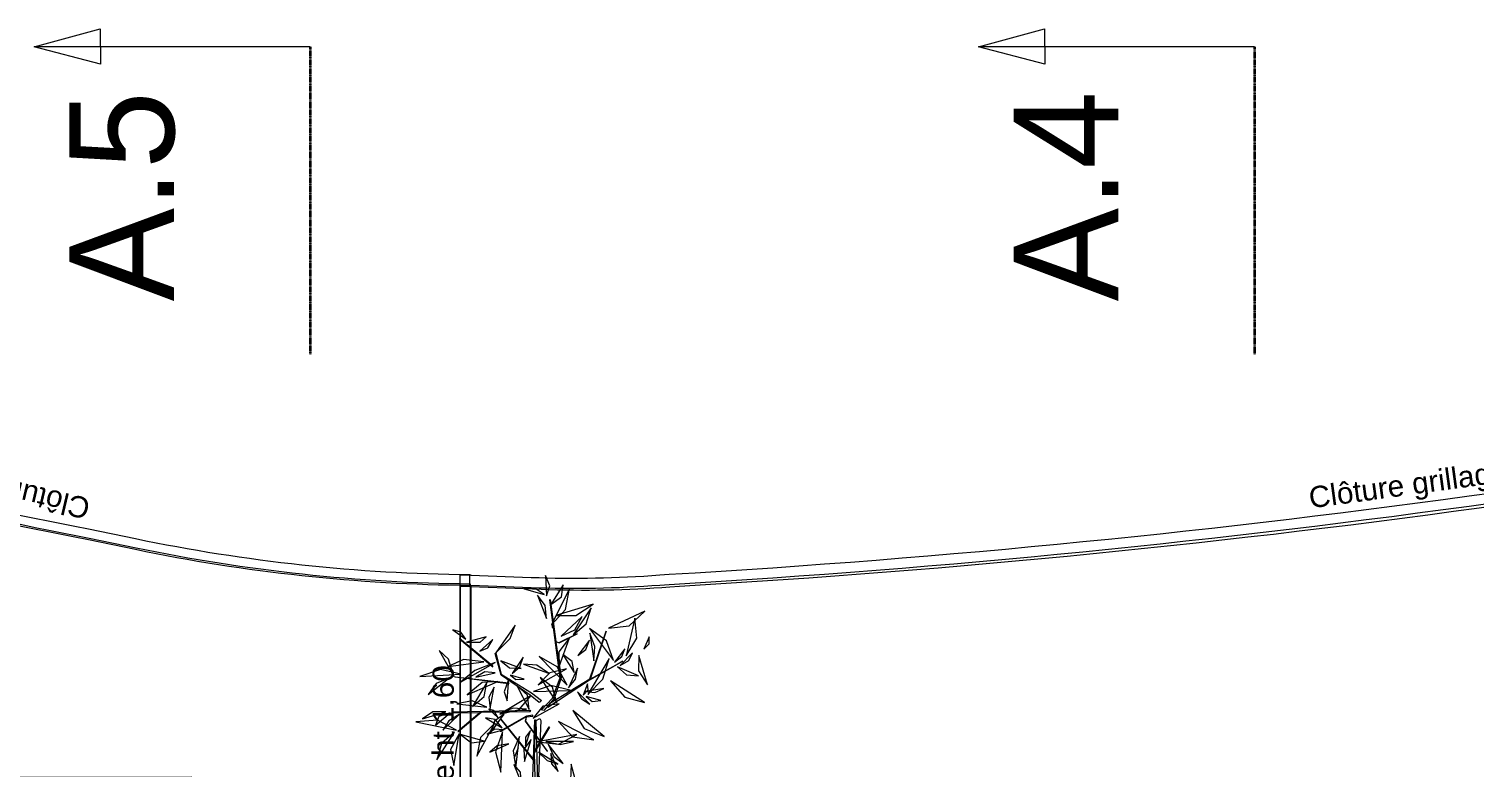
# Model space of a CAD drawing. Header units: centimetres. Extents: x 16433 to 114398, y -50094 to -12305.
# Drawn here: x 61240 to 61935, y -31272 to -30916 of the extents above; entities that cross this region are included whole.
import ezdxf

# ---------------------------------------------------------------- set-up
doc = ezdxf.new("R2010")
doc.units = ezdxf.units.CM
doc.header["$LTSCALE"] = 0.5
doc.linetypes.add('Style de ligne -6', pattern=[1.04164, 0.625, -0.20828, 0.06943, -0.13893])
doc.layers.get('0').update_dxf_attribs({"linetype": 'CONTINUOUS'})
doc.layers.add('3-BAT C-Niveau-3', color=7, linetype='CONTINUOUS')
doc.styles.add('Futura Std Book', font='')
doc.styles.add('Helvetica', font='')
doc.styles.get('Futura Std Book').set_extended_font_data('Futura Std Book')
doc.styles.get('Helvetica').set_extended_font_data('Helvetica')

# ---------------------------------------------------------------- blocks, each defined once
blk = doc.blocks.new('Groupe-14-1')
at = {"color": 251, "linetype": 'Continuous', "lineweight": 5, "true_color": 0x555555, "flags": 128}
blk.add_lwpolyline([(17776.06, -46909.95), (17072.91, -47043.13), (17120.61, -47294.46), (17485.31, -47218.07, 0.067436), (18096.05, -47001.25), (18181.82, -46957.06), (18157.31, -46870.97), (18104.46, -46746.18, -0.010276), (18060.06, -46619.85), (18056.16, -46608.33, -0.020142), (17943.69, -46225.97), (17942.49, -46221.51, -0.027808), (17929.85, -46160.96), (17924.76, -46127.34), (17638.12, -46181.62), (17650.08, -46244.67), (17846.58, -46207.46), (17946.13, -46733.11), (17749.62, -46770.33)], format="xyb", close=True, dxfattribs=at)
at = {"color": 7, "insert": (18076.09, -46601.62), "char_height": 10.2169, "width": 239.1733, "attachment_point": 2, "rotation": 288.48596, "line_spacing_factor": 0.834288, "style": 'Helvetica'}
blk.add_mtext('\\pt38.078,76.004,114.02,152.03;Clôture grillage souple ht1,40', dxfattribs=at)
blk = doc.blocks.new('Groupe-24-1')
at = {"color": 7, "linetype": 'Continuous', "lineweight": 13, "flags": 128}
blk.add_lwpolyline([(17494.18, -45379.55), (17489.22, -45383.17), (17769.69, -45482.75, -0.009305), (17925.89, -45623.54), (17921.66, -45731.52, 0.018877), (17913.03, -45942.72), (17912.61, -45965.79, 0.048991), (17925.5, -46126.87), (17930.41, -46125.94, -0.048991), (17917.52, -45964.86), (17917.94, -45941.79, -0.018877), (17926.57, -45730.59), (17930.8, -45622.61), (17886.14, -45580.82, 0.003893), (17821.43, -45521.21), (17775.26, -45479.34)], format="xyb", close=True, dxfattribs=at)
at = {"color": 251, "linetype": 'Continuous', "lineweight": 5, "true_color": 0x555555, "flags": 128}
blk.add_lwpolyline([(17638.13, -46181.62), (17926.11, -46127.08, -0.048991), (17913.22, -45966.01), (17913.64, -45942.94, -0.018877), (17922.27, -45731.73), (17926.5, -45623.76, 0.009305), (17770.31, -45482.97), (17540.84, -45401.5), (17492.4, -45414.44), (17526.98, -45597.03), (17723.92, -45559.73), (17810.11, -46012.4), (17613.15, -46049.7)], format="xyb", close=True, dxfattribs=at)
at = {"color": 7, "insert": (17926.3, -45847.38), "char_height": 10.2169, "width": 239.1733, "attachment_point": 2, "rotation": 87.48581, "line_spacing_factor": 0.834288, "style": 'Helvetica'}
blk.add_mtext('\\pt38.078,76.004,114.02,152.03;Clôture grillage souple ht1,40', dxfattribs=at)
blk = doc.blocks.new('Groupe-38-1')
at = {"color": 7, "linetype": 'Continuous', "lineweight": 5}
blk.add_line((18249.95, -46449.14), (18225.3, -46318.9), dxfattribs=at)
at = {"color": 7, "linetype": 'Style de ligne -6', "lineweight": 35}
blk.add_line((18249.95, -46449.15), (18104.57, -46476.67), dxfattribs=at)
at = {"color": 7, "linetype": 'Continuous', "lineweight": 13, "flags": 128}
blk.add_lwpolyline([(18223.01, -46351.69), (18225.3, -46318.9), (18239.71, -46348.44)], close=True, dxfattribs=at)
at = {"color": 7, "insert": (18108.25, -46358.17), "char_height": 50.3443, "width": 138.0873, "attachment_point": 1, "rotation": 10.7159, "line_spacing_factor": 0.962448, "style": 'Futura Std Book'}
blk.add_mtext('\\pt32.91,63.484,95.201,126.97,158.69;A.4', dxfattribs=at)
blk = doc.blocks.new('Groupe-39-1')
at = {"color": 7, "linetype": 'Continuous', "lineweight": 5}
blk.add_line((18165.52, -46003.33), (18140.88, -45873.08), dxfattribs=at)
at = {"color": 7, "linetype": 'Style de ligne -6', "lineweight": 35}
blk.add_line((18165.53, -46003.34), (18020.14, -46030.86), dxfattribs=at)
at = {"color": 7, "linetype": 'Continuous', "lineweight": 13, "flags": 128}
blk.add_lwpolyline([(18138.58, -45905.87), (18140.88, -45873.08), (18155.28, -45902.63)], close=True, dxfattribs=at)
at = {"color": 7, "insert": (18023.82, -45912.36), "char_height": 50.3443, "width": 105.9022, "attachment_point": 1, "rotation": 10.7159, "line_spacing_factor": 0.962448, "style": 'Futura Std Book'}
blk.add_mtext('\\pt32.91,63.484,95.201,126.97,158.69;A.5', dxfattribs=at)
blk = doc.blocks.new('Groupe-43-1')
at = {"color": 253, "linetype": 'Continuous', "lineweight": 5, "true_color": 0xa0a0a4, "flags": 128}
for points in [[(17889.09, -46145.01), (17889.28, -46145.02), (17899.49, -46126.75), (17899.22, -46126.79)], [(17880.86, -46128.22), (17880.97, -46127.99), (17882.84, -46153.94), (17882.45, -46153.93)], [(17865.1, -46153.46), (17848.88, -46172.43), (17867.73, -46169.59), (17867.72, -46169.83), (17852.53, -46172.16), (17865.69, -46177.05), (17865.53, -46177.15), (17852.11, -46172.22), (17822.54, -46178.56), (17821.24, -46176.97), (17822.21, -46176.4), (17848.6, -46172.55), (17864.92, -46153.63)], [(17869.79, -46168.22), (17868.73, -46165.29), (17859.38, -46154.28), (17859.41, -46154.45), (17868.55, -46165.25), (17866.24, -46165.19), (17854.18, -46178.06), (17854.14, -46178.32), (17866.32, -46165.37), (17868.5, -46165.39), (17869.31, -46168.24)], [(17873.09, -46171.87), (17879.53, -46175.92), (17889.85, -46177.75), (17925.75, -46165.91), (17925.96, -46166.08), (17906.62, -46172.45), (17906.37, -46174.16), (17912.19, -46181.88), (17906.2, -46174.08), (17906.33, -46172.57), (17889.9, -46178.28), (17879.48, -46176.79), (17877.23, -46175.45), (17891.96, -46191.89), (17915.96, -46195.37), (17891.96, -46192.09), (17903.39, -46205.92), (17901.25, -46203.54), (17891.32, -46191.9), (17874.74, -46174.57), (17875.24, -46174.37), (17877.23, -46175.45), (17872.88, -46172.93)], [(17825.01, -46195.41), (17841.22, -46176.43), (17822.37, -46179.27), (17822.39, -46179.03), (17837.58, -46176.71), (17824.42, -46171.81), (17824.58, -46171.72), (17838, -46176.64), (17867.57, -46170.31), (17868.87, -46171.89), (17867.9, -46172.46), (17841.51, -46176.32), (17825.19, -46195.23)]]:
    blk.add_lwpolyline(points, close=True, dxfattribs=at)
for points in [[(17863.71, -46129.74), (17866.3, -46143.18), (17855.32, -46134.24), (17855.38, -46134.38), (17866.52, -46143.49), (17871.26, -46166.67), (17871.71, -46166.79), (17863.93, -46129.75), (17863.69, -46129.63), (17863.7, -46129.71)], [(17876.31, -46170.05), (17878.97, -46165.21), (17885.85, -46149.61), (17895.57, -46144.98), (17895.91, -46145.14), (17886.25, -46149.67), (17880.22, -46165.56), (17877.5, -46171.05), (17876.36, -46170.15)]]:
    blk.add_lwpolyline(points, dxfattribs=at)
at = {"color": 253, "linetype": 'Continuous', "lineweight": 5, "true_color": 0xa0a0a4}
for points in [[(17882.73, -46130.55, -223.19), (17883.13, -46120.54, -225.59), (17877.95, -46111.45, -225.79), (17877.95, -46111.45, -225.79), (17882.73, -46130.55, -223.19)], [(17882.73, -46130.55, -223.19), (17883.13, -46120.54, -225.59), (17877.95, -46111.45, -225.79), (17877.95, -46111.45, -225.79), (17882.73, -46130.55, -223.19)], [(17855.81, -46133.59, -186.41), (17858.94, -46123.66, -187.61), (17856.2, -46113.61, -186.97), (17856.2, -46113.61, -186.97), (17855.81, -46133.59, -186.41)], [(17863.6, -46126.85, -174.84), (17862.36, -46120.74, -175.45), (17858.11, -46116.5, -176.76), (17858.11, -46116.5, -176.76), (17863.6, -46126.85, -174.84)], [(17879.53, -46125.17, -215.73), (17876.08, -46119.75, -216.78), (17870.21, -46116.92, -215.22), (17870.21, -46116.92, -215.22), (17879.53, -46125.17, -215.73)], [(17879.53, -46125.17, -215.73), (17876.08, -46119.75, -216.78), (17870.21, -46116.92, -215.22), (17870.21, -46116.92, -215.22), (17879.53, -46125.17, -215.73)], [(17881.05, -46127.49, -214.21), (17888.65, -46123.4, -211.43), (17891.95, -46118.26, -206.15), (17891.95, -46118.26, -206.15), (17881.05, -46127.49, -214.21)], [(17863.51, -46128.92, -174.58), (17860.78, -46123.88, -172.2), (17856.27, -46123.14, -168.43), (17856.27, -46123.14, -168.43), (17863.51, -46128.92, -174.58)], [(17890.54, -46140.27, -221.24), (17889.87, -46130.48, -218.96), (17885.25, -46123.83, -214.31), (17885.25, -46123.83, -214.31), (17890.54, -46140.27, -221.24)], [(17899.64, -46129.72, -211.6), (17902.48, -46126.86, -211.07), (17902.99, -46122.75, -211.1), (17902.99, -46122.75, -211.1), (17899.64, -46129.72, -211.6)], [(17854.33, -46135.17, -182.25), (17846.21, -46132.33, -178.08), (17838.88, -46135.37, -173.29), (17838.88, -46135.37, -173.29), (17854.33, -46135.17, -182.25)], [(17854.7, -46132.71, -186.4), (17848.22, -46127.57, -186.75), (17840.01, -46126.87, -187), (17840.01, -46126.87, -187), (17854.7, -46132.71, -186.4)], [(17863.47, -46133.33, -186.97), (17859.55, -46129.09, -187.38), (17854.62, -46127, -185.5), (17854.62, -46127, -185.5), (17863.47, -46133.33, -186.97)], [(17869.5, -46145.76, -200.41), (17871.16, -46138.34, -200.32), (17868.4, -46131.32, -200.54), (17868.4, -46131.32, -200.54), (17869.5, -46145.76, -200.41)], [(17891.23, -46145.78, -210.1), (17885.74, -46136.79, -209.96), (17878.84, -46131.13, -205.95), (17878.84, -46131.13, -205.95), (17891.23, -46145.78, -210.1)], [(17898.41, -46130.38, -202.5), (17899.54, -46136.76, -200.11), (17902.63, -46139.13, -195.35), (17902.63, -46139.13, -195.35), (17898.41, -46130.38, -202.5)], [(17854.18, -46135.86, -181.99), (17851.28, -46141.65, -181.12), (17853.11, -46147.62, -179.03), (17853.11, -46147.62, -179.03), (17854.18, -46135.86, -181.99)], [(17868.55, -46138.96, -189.87), (17874.28, -46143.56, -186.93), (17881.06, -46143.56, -183.27), (17881.06, -46143.56, -183.27), (17868.55, -46138.96, -189.87)], [(17882.55, -46148.73, -233.25), (17880.75, -46141.38, -238.65), (17873.43, -46135.39, -241.93), (17873.43, -46135.39, -241.93), (17882.55, -46148.73, -233.25)], [(17886.44, -46146.7, -207.72), (17885.97, -46141.74, -206.62), (17882.71, -46137.9, -205.86), (17882.71, -46137.9, -205.86), (17886.44, -46146.7, -207.72)], [(17895.29, -46137.48, -218.46), (17897.5, -46140.9, -216.39), (17901.97, -46142.55, -215.43), (17901.97, -46142.55, -215.43), (17895.29, -46137.48, -218.46)], [(17862.61, -46150.94, -207.25), (17854.46, -46145.46, -205.29), (17845.38, -46145.45, -201.98), (17845.38, -46145.45, -201.98), (17862.61, -46150.94, -207.25)], [(17861.09, -46154.82, -215.21), (17864.29, -46150.82, -213.09), (17864.21, -46146.08, -210.46), (17864.21, -46146.08, -210.46), (17861.09, -46154.82, -215.21)], [(17865.45, -46152.07, -177.75), (17868.44, -46149.43, -175.38), (17868.65, -46146.94, -172.12), (17868.65, -46146.94, -172.12), (17865.45, -46152.07, -177.75)], [(17879.52, -46147.51, -229.03), (17874.3, -46145.81, -227.48), (17869.18, -46147.52, -225.66), (17869.18, -46147.52, -225.66), (17879.52, -46147.51, -229.03)], [(17895.91, -46145.14, -197.23), (17903.89, -46150.68, -194.28), (17910.65, -46151.83, -188.42), (17910.65, -46151.83, -188.42), (17895.91, -46145.14, -197.23)], [(17859.12, -46155.42, -179.52), (17849.11, -46153.93, -178.73), (17840, -46158.2, -177.91), (17840, -46158.2, -177.91), (17859.12, -46155.42, -179.52)], [(17854.07, -46159.37, -210.84), (17852.03, -46154.07, -209.98), (17848.43, -46151.25, -207.2), (17848.43, -46151.25, -207.2), (17854.07, -46159.37, -210.84)], [(17860.11, -46155.49, -179.83), (17859.79, -46151.45, -178.67), (17856.77, -46148.41, -177.99), (17856.77, -46148.41, -177.99), (17860.11, -46155.49, -179.83)], [(17867.69, -46154.52, -207.06), (17863.51, -46150.71, -208.24), (17857.79, -46149.94, -209.24), (17857.79, -46149.94, -209.24), (17867.69, -46154.52, -207.06)], [(17867.33, -46152.61, -178.9), (17871.19, -46161.32, -176.01), (17878.99, -46165.66, -172.29), (17878.99, -46165.66, -172.29), (17867.33, -46152.61, -178.9)], [(17867.33, -46152.61, -178.9), (17871.19, -46161.32, -176.01), (17878.99, -46165.66, -172.29), (17878.99, -46165.66, -172.29), (17867.33, -46152.61, -178.9)], [(17872.06, -46164.65, -200.44), (17871.24, -46158.25, -199.26), (17867.9, -46152.7, -200.49), (17867.9, -46152.7, -200.49), (17872.06, -46164.65, -200.44)], [(17884.98, -46153.65, -198.87), (17878.23, -46152.66, -195.41), (17874.26, -46154.87, -190.33), (17874.26, -46154.87, -190.33), (17884.98, -46153.65, -198.87)], [(17886.7, -46154.08, -202.35), (17885.16, -46156.93, -200.21), (17885.95, -46160.96, -199.09), (17885.95, -46160.96, -199.09), (17886.7, -46154.08, -202.35)], [(17892.52, -46148.28, -199.77), (17890.04, -46152.89, -197.57), (17890.72, -46158.59, -196.35), (17890.72, -46158.59, -196.35), (17892.52, -46148.28, -199.77)], [(17927.78, -46162.81, -183.47), (17929.78, -46157.93, -183.7), (17928.68, -46152.83, -184.07), (17928.68, -46152.83, -184.07), (17927.78, -46162.81, -183.47)], [(17927.78, -46162.81, -183.47), (17929.78, -46157.93, -183.7), (17928.68, -46152.83, -184.07), (17928.68, -46152.83, -184.07), (17927.78, -46162.81, -183.47)], [(17872.15, -46166, -200.73), (17878.81, -46163.87, -197.34), (17882.41, -46158.03, -193.77), (17882.41, -46158.03, -193.77), (17872.15, -46166, -200.73)], [(17872.15, -46166, -200.73), (17878.81, -46163.87, -197.34), (17882.41, -46158.03, -193.77), (17882.41, -46158.03, -193.77), (17872.15, -46166, -200.73)], [(17887.62, -46154.77, -202.12), (17891.5, -46157.74, -201.54), (17896.31, -46158.52, -202.14), (17896.31, -46158.52, -202.14), (17887.62, -46154.77, -202.12)], [(17891.05, -46171.83, -185.42), (17893.81, -46165.68, -185.31), (17893.06, -46159.23, -184.01), (17893.06, -46159.23, -184.01), (17891.05, -46171.83, -185.42)], [(17916.61, -46165.97, -199.98), (17922.62, -46164.2, -200.36), (17926.85, -46159.75, -199.46), (17926.85, -46159.75, -199.46), (17916.61, -46165.97, -199.98)], [(17836.91, -46168.71, -161.32), (17841.71, -46167.54, -161.24), (17844.76, -46163.67, -160.95), (17844.76, -46163.67, -160.95), (17836.91, -46168.71, -161.32)], [(17858.48, -46163.81, -247.3), (17851.09, -46162.1, -244.69), (17843.38, -46164.89, -243.35), (17843.38, -46164.89, -243.35), (17858.48, -46163.81, -247.3)], [(17858.48, -46163.81, -247.3), (17851.09, -46162.1, -244.69), (17843.38, -46164.89, -243.35), (17843.38, -46164.89, -243.35), (17858.48, -46163.81, -247.3)], [(17853.08, -46164.28, -223.21), (17847.97, -46163.27, -222.61), (17843.57, -46164.88, -220.88), (17843.57, -46164.88, -220.88), (17853.08, -46164.28, -223.21)], [(17853.08, -46164.28, -223.21), (17847.97, -46163.27, -222.61), (17843.57, -46164.88, -220.88), (17843.57, -46164.88, -220.88), (17853.08, -46164.28, -223.21)], [(17858.09, -46169.64, -186.16), (17852.91, -46167.08, -185.75), (17847.19, -46168.39, -185.13), (17847.19, -46168.39, -185.13), (17858.09, -46169.64, -186.16)], [(17862.28, -46168.44, -197.01), (17858.66, -46166.73, -196.39), (17854.6, -46167.5, -196.61), (17854.6, -46167.5, -196.61), (17862.28, -46168.44, -197.01)], [(17877.77, -46178.37, -217.22), (17884.8, -46175.06, -219.34), (17888.21, -46168.29, -221.55), (17888.21, -46168.29, -221.55), (17877.77, -46178.37, -217.22)], [(17884.87, -46184.08, -176.08), (17885.37, -46173.99, -174.79), (17880.97, -46166.43, -170.69), (17880.97, -46166.43, -170.69), (17884.87, -46184.08, -176.08)], [(17894.64, -46180.05, -205.3), (17891.36, -46172.47, -204.92), (17884.57, -46167.99, -203.9), (17884.57, -46167.99, -203.9), (17894.64, -46180.05, -205.3)], [(17886.96, -46181.73, -204.31), (17894.84, -46175.29, -204.16), (17898.03, -46165.9, -202.67), (17898.03, -46165.9, -202.67), (17886.96, -46181.73, -204.31)], [(17923.66, -46166.84, -194.21), (17928.26, -46171.13, -192.81), (17934.02, -46170.89, -190.06), (17934.02, -46170.89, -190.06), (17923.66, -46166.84, -194.21)], [(17923.66, -46166.84, -194.21), (17928.26, -46171.13, -192.81), (17934.02, -46170.89, -190.06), (17934.02, -46170.89, -190.06), (17923.66, -46166.84, -194.21)], [(17927.32, -46164.07, -183.73), (17932.32, -46164.62, -181.29), (17936.95, -46161.72, -179.52), (17936.95, -46161.72, -179.52), (17927.32, -46164.07, -183.73)], [(17852.85, -46174.24, -228.81), (17849.61, -46179.02, -229.15), (17848.89, -46184.36, -227.32), (17848.89, -46184.36, -227.32), (17852.85, -46174.24, -228.81)], [(17857.6, -46172.74, -225.36), (17858.4, -46182.85, -224.7), (17864.62, -46190.78, -224), (17864.62, -46190.78, -224), (17857.6, -46172.74, -225.36)], [(17877.54, -46179.6, -210.57), (17874.83, -46172.08, -206.9), (17868.4, -46168.59, -202.54), (17868.4, -46168.59, -202.54), (17877.54, -46179.6, -210.57)], [(17909.59, -46178.54, -188.89), (17902.03, -46174.8, -185.79), (17895.09, -46176.23, -181.22), (17895.09, -46176.23, -181.22), (17909.59, -46178.54, -188.89)], [(17909.59, -46174.59, -207.16), (17913.87, -46180.44, -205.48), (17920.72, -46182.67, -203.83), (17920.72, -46182.67, -203.83), (17909.59, -46174.59, -207.16)], [(17909.59, -46174.59, -207.16), (17913.87, -46180.44, -205.48), (17920.72, -46182.67, -203.83), (17920.72, -46182.67, -203.83), (17909.59, -46174.59, -207.16)], [(17912.92, -46169.53, -203.84), (17913.02, -46169.76, -203.87), (17914.69, -46169.28, -202.04), (17914.59, -46169.07, -202.02), (17912.92, -46169.53, -203.84)], [(17914.15, -46169, -206.43), (17922.64, -46174.13, -204.4), (17932.9, -46174.22, -204.36), (17932.9, -46174.22, -204.36), (17914.15, -46169, -206.43)], [(17914.15, -46169, -206.43), (17922.64, -46174.13, -204.4), (17932.9, -46174.22, -204.36), (17932.9, -46174.22, -204.36), (17914.15, -46169, -206.43)], [(17918.88, -46170.17, -194.97), (17920.67, -46179.64, -192.57), (17927.59, -46186.83, -191.31), (17927.59, -46186.83, -191.31), (17918.88, -46170.17, -194.97)], [(17853.2, -46180.16, -161.32), (17848.39, -46181.32, -161.24), (17845.35, -46185.19, -160.95), (17845.35, -46185.19, -160.95), (17853.2, -46180.16, -161.32)], [(17857.47, -46178, -176.88), (17852.11, -46181.83, -176.9), (17849.65, -46186.91, -174.04), (17849.65, -46186.91, -174.04), (17857.47, -46178, -176.88)], [(17858.46, -46176.72, -183.78), (17858.29, -46183.75, -183.14), (17861.04, -46189.77, -184.94), (17861.04, -46189.77, -184.94), (17858.46, -46176.72, -183.78)], [(17869.12, -46180.9, -220.85), (17863.1, -46188.92, -221.31), (17863.56, -46199.17, -222.56), (17863.56, -46199.17, -222.56), (17869.12, -46180.9, -220.85)], [(17893.6, -46183.97, -184.69), (17898.63, -46181.97, -183.17), (17901.11, -46177.01, -181.63), (17901.11, -46177.01, -181.63), (17893.6, -46183.97, -184.69)], [(17911.37, -46180.08, -201.48), (17917.71, -46185.27, -202.35), (17925.77, -46186.21, -201.76), (17925.77, -46186.21, -201.76), (17911.37, -46180.08, -201.48)], [(17875.51, -46186.73, -220.09), (17868.04, -46193.72, -220.53), (17866.11, -46203.77, -219.34), (17866.11, -46203.77, -219.34), (17875.51, -46186.73, -220.09)], [(17884.74, -46187.21, -171.59), (17881.87, -46189.65, -169.03), (17879.99, -46194.14, -167.96), (17879.99, -46194.14, -167.96), (17884.74, -46187.21, -171.59)], [(17885.88, -46182.55, -204.62), (17890.61, -46185.09, -205.07), (17895.92, -46185.08, -204.23), (17895.92, -46185.08, -204.23), (17885.88, -46182.55, -204.62)], [(17900.92, -46192.22, -196.26), (17907.77, -46191.38, -195.05), (17913.56, -46187.81, -196.39), (17913.56, -46187.81, -196.39), (17900.92, -46192.22, -196.26)], [(17901.9, -46184.07, -195.33), (17905.56, -46187.39, -195.1), (17910.3, -46188.19, -194.26), (17910.3, -46188.19, -194.26), (17901.9, -46184.07, -195.33)], [(17902.86, -46201.46, -228.97), (17911.49, -46196.31, -227.8), (17915.86, -46187.23, -227.09), (17915.86, -46187.23, -227.09), (17902.86, -46201.46, -228.97)], [(17830.99, -46193.44, -179.52), (17841, -46194.94, -178.73), (17850.11, -46190.67, -177.91), (17850.11, -46190.67, -177.91), (17830.99, -46193.44, -179.52)], [(17883.39, -46191.78, -213.12), (17881.6, -46195.05, -210.71), (17882.72, -46199.09, -208.62), (17882.72, -46199.09, -208.62), (17883.39, -46191.78, -213.12)], [(17883.39, -46191.78, -213.12), (17881.6, -46195.05, -210.71), (17882.72, -46199.09, -208.62), (17882.72, -46199.09, -208.62), (17883.39, -46191.78, -213.12)], [(17883.7, -46190.12, -212.09), (17886.73, -46191.99, -209.87), (17889.41, -46191.31, -207.1), (17889.41, -46191.31, -207.1), (17883.7, -46190.12, -212.09)], [(17883.7, -46190.12, -212.09), (17886.73, -46191.99, -209.87), (17889.41, -46191.31, -207.1), (17889.41, -46191.31, -207.1), (17883.7, -46190.12, -212.09)], [(17884.46, -46192.41, -212.64), (17893.02, -46198.12, -211.07), (17903.37, -46199.25, -212.06), (17903.37, -46199.25, -212.06), (17884.46, -46192.41, -212.64)], [(17884.46, -46192.41, -212.64), (17893.02, -46198.12, -211.07), (17903.37, -46199.25, -212.06), (17903.37, -46199.25, -212.06), (17884.46, -46192.41, -212.64)], [(17885.69, -46190.9, -172.05), (17885.98, -46195.53, -171.7), (17888.67, -46199.32, -172.02), (17888.67, -46199.32, -172.02), (17885.69, -46190.9, -172.05)], [(17885.69, -46190.9, -172.05), (17885.98, -46195.53, -171.7), (17888.67, -46199.32, -172.02), (17888.67, -46199.32, -172.02), (17885.69, -46190.9, -172.05)], [(17917.65, -46196.19, -215.07), (17920.54, -46205.66, -213.8), (17928.92, -46211.76, -214.42), (17928.92, -46211.76, -214.42), (17917.65, -46196.19, -215.07)], [(17892.98, -46201.87, -223.66), (17886.57, -46210.01, -222.36), (17885.67, -46219.77, -219.58), (17885.67, -46219.77, -219.58), (17892.98, -46201.87, -223.66)], [(17902.15, -46202.02, -229.3), (17905.39, -46205.05, -228.25), (17909.35, -46205.68, -226.49), (17909.35, -46205.68, -226.49), (17902.15, -46202.02, -229.3)], [(17900.16, -46203.92, -232.48), (17897.17, -46208.78, -232.45), (17897.74, -46214.53, -231.83), (17897.74, -46214.53, -231.83), (17900.16, -46203.92, -232.48)], [(17900.99, -46205, -232.75), (17904.12, -46208.69, -233.5), (17908.19, -46209.72, -235.42), (17908.19, -46209.72, -235.42), (17900.99, -46205, -232.75)], [(17906.16, -46206.91, -228.35), (17915.52, -46210.42, -229.1), (17924.69, -46207.73, -232.12), (17924.69, -46207.73, -232.12), (17906.16, -46206.91, -228.35)], [(17907.43, -46212.98, -212.86), (17900.18, -46214.17, -209.91), (17894.31, -46219.68, -208.14), (17894.31, -46219.68, -208.14), (17907.43, -46212.98, -212.86)], [(17907.43, -46212.98, -212.86), (17900.18, -46214.17, -209.91), (17894.31, -46219.68, -208.14), (17894.31, -46219.68, -208.14), (17907.43, -46212.98, -212.86)], [(17910.85, -46214.76, -211.21), (17913.84, -46216.77, -209.03), (17917.21, -46216.13, -206.71), (17917.21, -46216.13, -206.71), (17910.85, -46214.76, -211.21)], [(17910.85, -46214.76, -211.21), (17913.84, -46216.77, -209.03), (17917.21, -46216.13, -206.71), (17917.21, -46216.13, -206.71), (17910.85, -46214.76, -211.21)]]:
    blk.add_polyline3d(points, dxfattribs=at)

msp = doc.modelspace()

# ---------------------------------------------------------------- linework, layer by layer
at = {"layer": '3-BAT C-Niveau-3', "color": 7, "linetype": 'Continuous', "lineweight": 13, "flags": 128}
msp.add_lwpolyline([(61943.935, -31144.133, -0.0201417), (61547.334, -31183.492), (61542.722, -31183.835, -0.0278077), (61480.882, -31184.989), (61451.931, -31183.919), (61451.818, -31476.323), (61446.818, -31476.323), (61446.931, -31183.734), (61446.901, -31183.733), (61446.901, -31178.733), (61449.431, -31178.827), (61451.931, -31178.827), (61451.931, -31178.919), (61480.882, -31179.989, 0.0278077), (61542.722, -31178.835), (61547.334, -31178.492), (61547.334, -31178.492, 0.0201417), (61943.935, -31139.133)], format="xyb", dxfattribs=at)
at = {"layer": '3-BAT C-Niveau-3', "color": 7, "linetype": 'Continuous', "lineweight": 5, "flags": 128}
msp.add_lwpolyline([(61446.818, -31476.323), (61446.818, -31184.263), (61451.818, -31184.263), (61451.818, -31476.323)], close=True, dxfattribs=at)

# ---------------------------------------------------------------- block references
at = {"layer": '3-BAT C-Niveau-3', "color": 7, "rotation": 79.27640525611221}
for name in ['Groupe-39-1', 'Groupe-38-1', 'Groupe-14-1', 'Groupe-24-1', 'Groupe-43-1']:
    msp.add_blockref(name, (12794.751, -40213.357), dxfattribs=at)

# ---------------------------------------------------------------- texts
at = {"layer": '3-BAT C-Niveau-3', "color": 7, "insert": (61433.549, -31277.357), "char_height": 10.21693, "width": 149.16711, "attachment_point": 2, "rotation": 90, "line_spacing_factor": 0.834288, "style": 'Helvetica'}
msp.add_mtext('\\pt38.078,76.331,114.53;Brise-Vue ht 1,60', dxfattribs=at)

doc.saveas('drawing.dxf')
